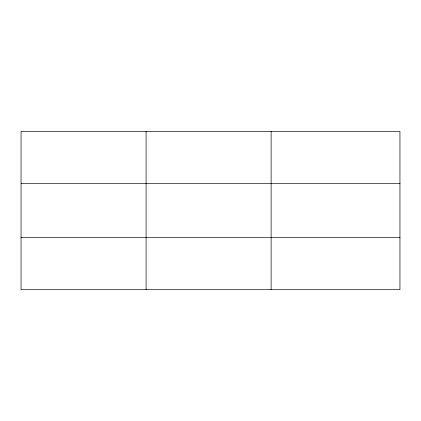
<?xml version="1.0" encoding="UTF-8"?>
<svg xmlns="http://www.w3.org/2000/svg" width="421" height="421" viewBox="0 0 421 421"><rect width="100%" height="100%" fill="white"/><g stroke="black" fill="none" stroke-linecap="round" stroke-linejoin="round"><path stroke-width="0.63" d="M146.087 289.643L146.087 131.357M271.124 289.643L271.124 131.357M399.95 183.593L399.95 131.357L21.05 131.357L21.05 289.643L399.95 289.643L399.95 183.593L21.05 183.593M21.05 237.407L399.95 237.407"/></g></svg>
